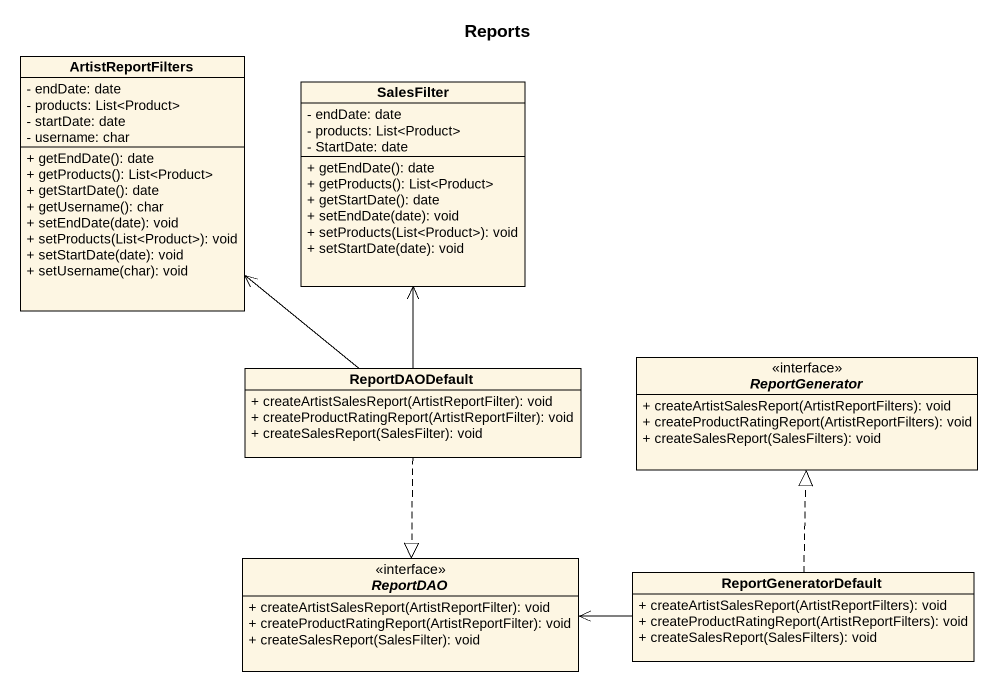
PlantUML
@startuml
title Reports
hide circle
hide empty members
skinparam classAttributeIconSize 0
class ArtistReportFilters {
  - endDate: date
  - products: List<Product>
  - startDate: date
  - username: char
  + getEndDate(): date
  + getProducts(): List<Product>
  + getStartDate(): date
  + getUsername(): char
  + setEndDate(date): void
  + setProducts(List<Product>): void
  + setStartDate(date): void
  + setUsername(char): void
}
class SalesFilter {
  - endDate: date
  - products: List<Product>
  - StartDate: date
  + getEndDate(): date
  + getProducts(): List<Product>
  + getStartDate(): date
  + setEndDate(date): void
  + setProducts(List<Product>): void
  + setStartDate(date): void
}
class ReportDAODefault {
  + createArtistSalesReport(ArtistReportFilter): void
  + createProductRatingReport(ArtistReportFilter): void
  + createSalesReport(SalesFilter): void
}
interface ReportGenerator {
  + createArtistSalesReport(ArtistReportFilters): void
  + createProductRatingReport(ArtistReportFilters): void
  + createSalesReport(SalesFilters): void
}
interface ReportDAO {
  + createArtistSalesReport(ArtistReportFilter): void
  + createProductRatingReport(ArtistReportFilter): void
  + createSalesReport(SalesFilter): void
}
class ReportGeneratorDefault {
  + createArtistSalesReport(ArtistReportFilters): void
  + createProductRatingReport(ArtistReportFilters): void
  + createSalesReport(SalesFilters): void
}
ReportDAODefault -up-> ArtistReportFilters
ReportDAODefault -up-> SalesFilter
ReportDAODefault ..|> ReportDAO
ReportGeneratorDefault .up.|> ReportGenerator
ReportGeneratorDefault -left-> ReportDAO
@enduml
